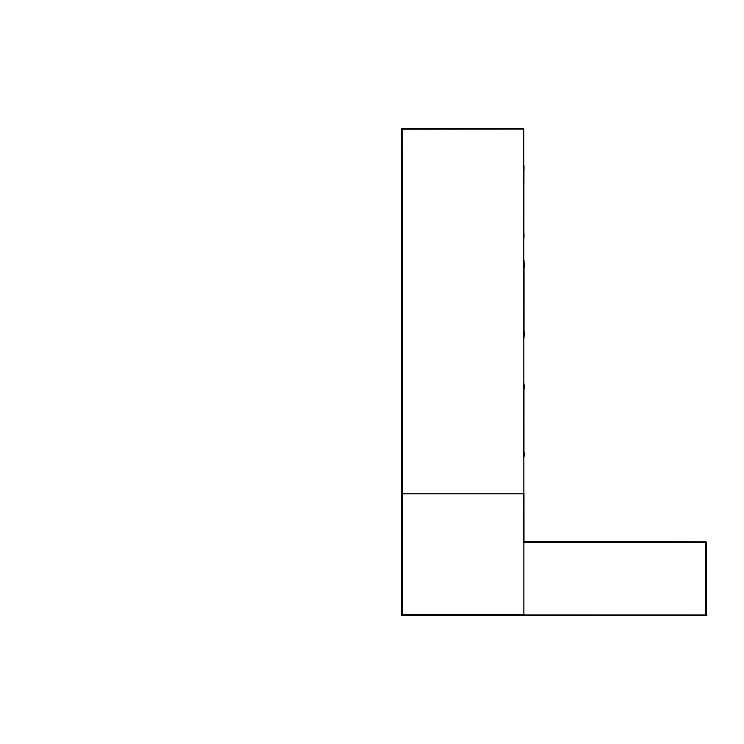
<?xml version="1.0" encoding="UTF-8"?>
<svg xmlns="http://www.w3.org/2000/svg" width="744" height="744" viewBox="0 0 744 744"><rect width="100%" height="100%" fill="white"/><g stroke="black" fill="none" stroke-linecap="round" stroke-linejoin="round"><path stroke-width="1.12" d="M401.937 170.274L401.937 165.382L402.002 183.629M401.918 238.359L401.983 237.113M401.937 170.274L402.002 165.382M401.965 335.525L402.104 260.158L402.086 337.916M402.048 263.869L401.983 262.548M401.946 166.628L401.918 237.113L401.983 227.673M402.095 542.116L402.086 615.093L706.8 615.167M402.058 385.327L402.104 383.941M402.039 457.058L402.104 385.178L402.058 388.973M523.627 170.302L523.562 165.41L523.553 183.656M523.59 330.671L523.655 335.628L523.674 262.651M523.627 165.41L523.609 238.387L523.562 233.504L523.544 237.141M523.664 457.095L523.73 383.969L523.683 389L523.73 385.215M523.711 456.946L523.711 452.045L523.664 455.849M706.261 615.251L402.095 615.251L402.132 592.14M706.251 615.26L706.233 542.33L523.599 542.134L706.075 542.199L706.14 615.204L706.103 542.106M523.534 542.199L706.13 542.236M523.525 615.176L402.086 615.223L401.918 128.74L523.544 128.74L523.72 542.46M401.918 129.047L523.544 128.926M401.918 128.74L402.086 493.625L523.711 493.625L523.711 615.251M523.674 267.552L523.73 260.186L523.711 337.943L523.711 332.735M523.609 263.822L523.609 267.468M402.03 330.708L402.086 336.586M402.086 493.625L402.086 615.223M401.965 330.643L401.965 334.288"/></g></svg>
